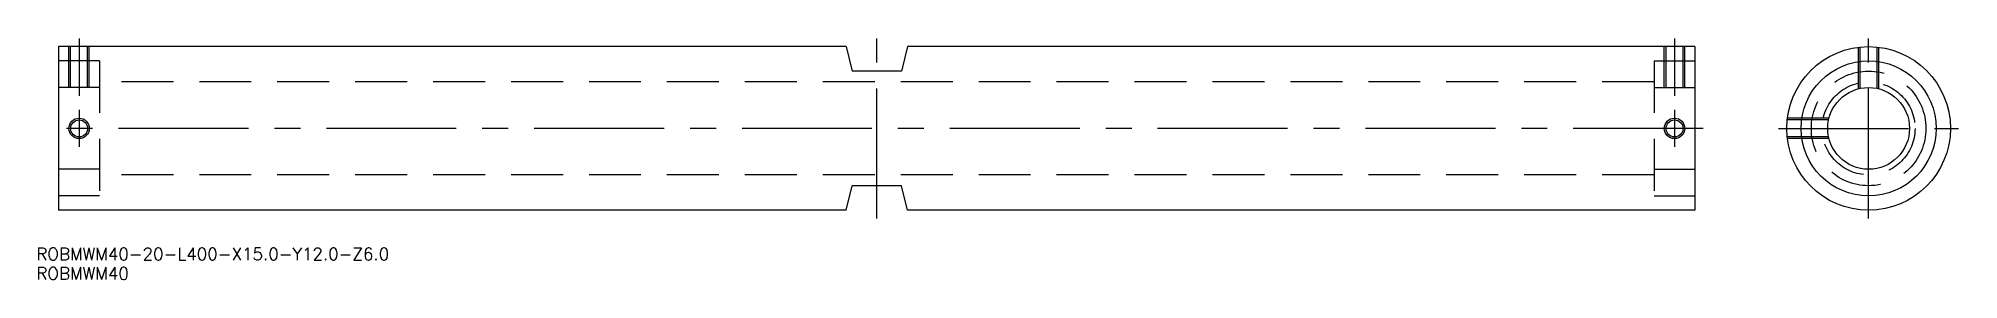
# Model space of a CAD drawing. Extents: x -205 to 264, y -37 to 22.
import ezdxf

# ---------------------------------------------------------------- set-up
doc = ezdxf.new("R2010")
doc.units = 0
doc.linetypes.add('CENTER', pattern=[50.8, 31.75, -6.35, 6.35, -6.35])
doc.linetypes.add('DASHED', pattern=[19.05, 12.7, -6.35])
doc.layers.get('0').update_dxf_attribs({"linetype": 'CONTINUOUS'})
doc.layers.add('CENTER', color=1, linetype='CONTINUOUS')
doc.styles.get("Standard").update_dxf_attribs({"font": 'txt.shx', "height": 3, "bigfont": 'bigfont.shx'})

msp = doc.modelspace()

# ---------------------------------------------------------------- linework, layer by layer
at = {"color": 7, "linetype": 'CONTINUOUS'}
for p, q in [((-200, 20), (-200, -20)), ((-7.5, 20), (-200, 20)), ((-7.5, 20), (-6, 14)), ((7.5, 20), (6, 14)), ((200, 20), (7.5, 20)), ((200, 20), (200, -20)), ((6, 14), (-6, 14)), ((-7.5, -20), (-6, -14)), ((6, -14), (-6, -14)), ((7.5, -20), (6, -14)), ((-7.5, -20), (-200, -20)), ((200, -20), (7.5, -20))]:
    msp.add_line(p, q, dxfattribs=at)
at = {"color": 3, "linetype": 'DASHED'}
for p, q in [((-197.5, 10), (-197.5, 20)), ((-197.07, 10), (-197.07, 20)), ((-192.93, 10), (-192.93, 20)), ((-192.5, 10), (-192.5, 20)), ((192.5, 10), (192.5, 20)), ((192.93, 10), (192.93, 20)), ((197.07, 10), (197.07, 20)), ((197.5, 10), (197.5, 20)), ((239.94, 9.68), (239.94, 19.84)), ((240.37, 9.78), (240.37, 19.89)), ((244.5, 9.78), (244.5, 19.89)), ((244.94, 9.68), (244.94, 19.84)), ((-190, 16.5), (-200, 16.5)), ((-190, 16.5), (-190, -16.5)), ((190, 16.5), (190, -16.5)), ((190, 16.5), (200, 16.5)), ((-190, 10), (-200, 10)), ((190, 11.35), (-190, 11.35)), ((190, 10), (200, 10)), ((232.65, 2.07), (222.54, 2.07)), ((232.75, 2.5), (222.59, 2.5)), ((232.65, -2.07), (222.54, -2.07)), ((232.75, -2.5), (222.59, -2.5)), ((-190, -10), (-200, -10)), ((190, -11.35), (-190, -11.35)), ((190, -10), (200, -10)), ((-190, -16.5), (-200, -16.5)), ((190, -16.5), (200, -16.5))]:
    msp.add_line(p, q, dxfattribs=at)
at = {"color": 7, "linetype": 'CONTINUOUS'}
for centre, radius in [((242.44, 0), 20), ((242.44, 0), 16.5), ((242.44, 0), 10), ((-195, 0), 2.07), ((195, 0), 2.07)]:
    msp.add_circle(centre, radius, dxfattribs=at)
at = {"color": 3, "linetype": 'DASHED'}
for radius in [14, 11.35]:
    msp.add_circle((242.44, 0), radius, dxfattribs=at)
at = {"color": 3, "linetype": 'CONTINUOUS'}
for centre in [(-195, 0), (195, 0)]:
    msp.add_circle(centre, 2.5, dxfattribs=at)
at = {"layer": 'CENTER', "color": 1, "linetype": 'CENTER'}
for p, q in [((-195, 22), (-195, 8)), ((0, -22), (0, 22)), ((195, 22), (195, 8)), ((242.44, -22), (242.44, 22)), ((202, 0), (-202, 0)), ((-195, 4.5), (-195, -4.5)), ((195, 4.5), (195, -4.5)), ((220.44, 0), (264.44, 0))]:
    msp.add_line(p, q, dxfattribs=at)

# ---------------------------------------------------------------- texts
at = {"color": 7, "linetype": 'CONTINUOUS'}
for s, p in [('ROBMWM40-20-L400-X15.0-Y12.0-Z6.0', (-205.46, -32.21)), ('ROBMWM40', (-205.46, -36.96))]:
    msp.add_text(s, height=3, dxfattribs=at).set_placement(p)

doc.saveas('drawing.dxf')
